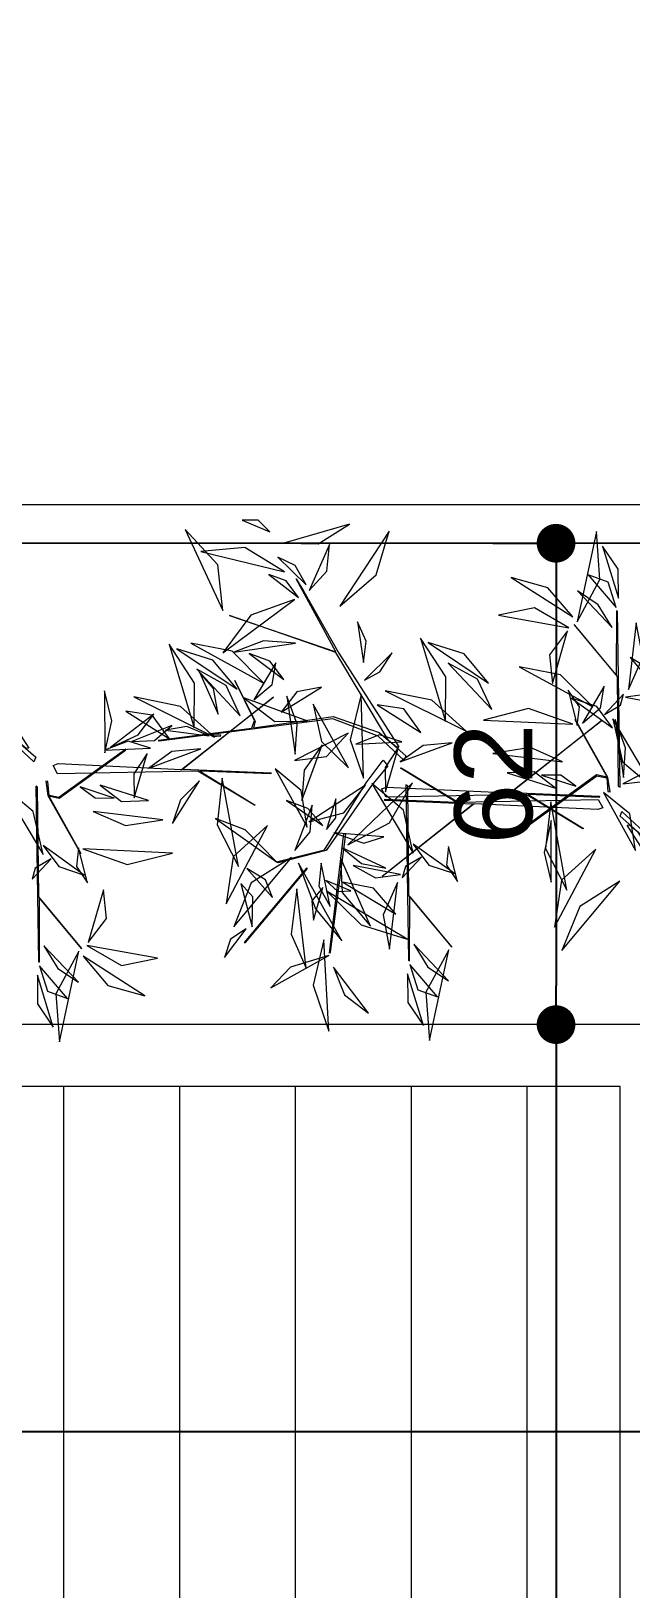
# Model space of a CAD drawing. Header units: centimetres. Extents: x 16433 to 114398, y -50094 to -12305.
# Drawn here: x 32747.1 to 32824.7, y -29327 to -29125.4 of the extents above; entities that cross this region are included whole.
import ezdxf

# ---------------------------------------------------------------- set-up
doc = ezdxf.new("R2010")
doc.units = ezdxf.units.CM
doc.header["$LTSCALE"] = 0.5
doc.layers.get('0').update_dxf_attribs({"linetype": 'CONTINUOUS'})
doc.layers.get('DEFPOINTS').update_dxf_attribs({"linetype": 'CONTINUOUS'})
doc.layers.add('3-BAT C-Niveau -2', color=7, linetype='CONTINUOUS')
doc.styles.add('Helvetica', font='')
doc.styles.get('Helvetica').set_extended_font_data('Helvetica')
doc.dimstyles.new('IS', dxfattribs={"dimtxt": 10.08724, "dimasz": 5.007446, "dimexe": 2, "dimexo": 10, "dimgap": 3, "dimtad": 1, "dimdec": 1, "dimtxsty": 'Helvetica', "dimblk": 'DOT', "dimblk1": 'DOT', "dimblk2": 'DOT', "dimcen": 0, "dimdle": 10, "dimazin": 0, "dimtfac": 0.8, "dimtdec": 1, "dimtix": 1, "dimtmove": 0, "dimatfit": 0, "dimldrblk": 'VW_FILLEDARROW-1', "dimfxl": 10, "dimfxlon": 1, "dimfrac": 2, "dimtolj": 1, "dimarcsym": 0})

# ---------------------------------------------------------------- blocks, each defined once
blk = doc.blocks.new('Groupe-90-1')
at = {"color": 253, "linetype": 'Continuous', "lineweight": 5, "true_color": 0xa0a0a4, "flags": 128}
for points in [[(16891.45, -47195.61), (16893.9, -47191.76), (16895.02, -47185.57), (16888.01, -47164), (16888.11, -47163.88), (16891.89, -47175.5), (16892.91, -47175.65), (16897.56, -47172.18), (16892.86, -47175.75), (16891.96, -47175.67), (16895.34, -47185.54), (16894.42, -47191.79), (16893.61, -47193.14), (16903.52, -47184.34), (16905.66, -47169.95), (16903.63, -47184.34), (16911.96, -47177.52), (16910.52, -47178.8), (16903.52, -47184.72), (16893.08, -47194.63), (16892.96, -47194.33), (16893.61, -47193.14), (16892.09, -47195.74)], [(16889.26, -47197.59), (16887.49, -47198.21), (16880.86, -47203.79), (16880.97, -47203.77), (16887.47, -47198.32), (16887.43, -47199.71), (16895.12, -47206.97), (16895.28, -47207), (16887.54, -47199.66), (16887.55, -47198.35), (16889.27, -47197.87)], [(16905.45, -47224.52), (16894.11, -47214.74), (16895.77, -47226.06), (16895.62, -47226.05), (16894.27, -47216.93), (16891.29, -47224.81), (16891.24, -47224.72), (16894.23, -47216.68), (16890.5, -47198.92), (16891.46, -47198.15), (16891.8, -47198.73), (16894.04, -47214.57), (16905.35, -47224.41)], [(16900.55, -47242.65), (16903, -47238.8), (16904.12, -47232.61), (16897.1, -47211.04), (16897.21, -47210.92), (16900.98, -47222.54), (16902.01, -47222.69), (16906.65, -47219.22), (16901.96, -47222.79), (16901.05, -47222.71), (16904.44, -47232.58), (16903.52, -47238.83), (16902.7, -47240.18), (16912.61, -47231.38), (16914.76, -47216.99), (16912.73, -47231.38), (16921.05, -47224.56), (16919.62, -47225.84), (16912.61, -47231.77), (16902.17, -47241.67), (16902.06, -47241.37), (16902.7, -47240.18), (16901.18, -47242.78)], [(16884.48, -47232.99), (16884.48, -47232.87), (16873.54, -47226.7), (16873.57, -47226.86)], [(16874.38, -47237.88), (16874.24, -47237.81), (16889.82, -47236.76), (16889.81, -47236.99)]]:
    blk.add_lwpolyline(points, close=True, dxfattribs=at)
for points in [[(16866.15, -47201.13), (16874.22, -47199.62), (16868.83, -47206.18), (16868.92, -47206.15), (16874.41, -47199.49), (16888.33, -47196.7), (16888.4, -47196.43), (16866.16, -47201), (16866.09, -47201.15), (16866.13, -47201.14)], [(16899.47, -47240.72), (16896.57, -47239.11), (16887.23, -47234.94), (16884.47, -47229.1), (16884.57, -47228.89), (16887.26, -47234.7), (16896.78, -47238.36), (16900.07, -47240), (16899.52, -47240.69)], [(16875.25, -47248.17), (16883.32, -47246.66), (16877.93, -47253.22), (16878.01, -47253.19), (16883.5, -47246.53), (16897.42, -47243.74), (16897.5, -47243.47), (16875.25, -47248.04), (16875.18, -47248.19), (16875.23, -47248.18)]]:
    blk.add_lwpolyline(points, dxfattribs=at)
at = {"color": 253, "linetype": 'Continuous', "lineweight": 5, "true_color": 0xa0a0a4}
for points in [[(16879.89, -47199.02, -107.34), (16885.12, -47196.73, -105.61), (16887.74, -47192.06, -103.38), (16887.74, -47192.06, -103.38), (16879.89, -47199.02, -107.34)], [(16879.89, -47199.02, -107.34), (16885.12, -47196.73, -105.61), (16887.74, -47192.06, -103.38), (16887.74, -47192.06, -103.38), (16879.89, -47199.02, -107.34)], [(16879.55, -47200.15, -106.65), (16877.98, -47198.35, -105.23), (16876.49, -47198.21, -103.27), (16876.49, -47198.21, -103.27), (16879.55, -47200.15, -106.65)], [(16881.03, -47198.81, -124.24), (16878.73, -47201.31, -124.95), (16878.26, -47204.74, -125.54), (16878.26, -47204.74, -125.54), (16881.03, -47198.81, -124.24)], [(16864.42, -47201.19, -104.9), (16860.75, -47201.92, -105.27), (16858.19, -47204.46, -106.06), (16858.19, -47204.46, -106.06), (16864.42, -47201.19, -104.9)], [(16865.66, -47201.25, -104.75), (16862.63, -47202.88, -103.32), (16862.17, -47205.58, -101.06), (16862.17, -47205.58, -101.06), (16865.66, -47201.25, -104.75)], [(16868.3, -47201.29, -112.18), (16865.75, -47203.63, -112.43), (16864.49, -47206.58, -111.3), (16864.49, -47206.58, -111.3), (16868.3, -47201.29, -112.18)], [(16881.59, -47203.36, -107.9), (16879.17, -47203.54, -107.2), (16877.34, -47205.34, -106.79), (16877.34, -47205.34, -106.79), (16881.59, -47203.36, -107.9)], [(16889.37, -47202.09, -118.21), (16888.33, -47204.26, -117.84), (16888.78, -47206.7, -117.97), (16888.78, -47206.7, -117.97), (16889.37, -47202.09, -118.21)], [(16894.32, -47204.41, -110.27), (16898.55, -47204.52, -109.88), (16902.16, -47202.89, -110.96), (16902.16, -47202.89, -110.96), (16894.32, -47204.41, -110.27)], [(16868.44, -47205.89, -111.85), (16862.49, -47203.98, -112.57), (16856.46, -47205.6, -112.18), (16856.46, -47205.6, -112.18), (16868.44, -47205.89, -111.85)], [(16881.55, -47203.95, -107.71), (16880.63, -47209.95, -107.24), (16883.17, -47215.43, -106.74), (16883.17, -47215.43, -106.74), (16881.55, -47203.95, -107.71)], [(16886.58, -47204.36, -148.38), (16885.54, -47208.79, -146.81), (16887.19, -47213.42, -146.01), (16887.19, -47213.42, -146.01), (16886.58, -47204.36, -148.38)], [(16886.58, -47204.36, -148.38), (16885.54, -47208.79, -146.81), (16887.19, -47213.42, -146.01), (16887.19, -47213.42, -146.01), (16886.58, -47204.36, -148.38)], [(16890.08, -47204.61, -111.69), (16888.53, -47207.71, -111.45), (16889.3, -47211.14, -111.08), (16889.3, -47211.14, -111.08), (16890.08, -47204.61, -111.69)], [(16896, -47210.1, -110.24), (16896.35, -47207.1, -108.77), (16894.62, -47204.31, -107.71), (16894.62, -47204.31, -107.71), (16896, -47210.1, -110.24)], [(16895.1, -47205, -106.13), (16897.38, -47208.22, -106.14), (16900.42, -47209.72, -104.42), (16900.42, -47209.72, -104.42), (16895.1, -47205, -106.13)], [(16867.91, -47206.55, -111.84), (16864.81, -47210.42, -112.05), (16864.37, -47215.35, -112.2), (16864.37, -47215.35, -112.2), (16867.91, -47206.55, -111.84)], [(16869.38, -47206.77, -109.35), (16867.66, -47211.64, -106.85), (16869.47, -47216.05, -103.98), (16869.47, -47216.05, -103.98), (16869.38, -47206.77, -109.35)], [(16869.8, -47206.87, -109.19), (16873.27, -47208.62, -108.67), (16876.85, -47207.54, -107.42), (16876.85, -47207.54, -107.42), (16869.8, -47206.87, -109.19)], [(16896.38, -47207.57, -96.79), (16897.06, -47210.45, -96.74), (16899.38, -47212.29, -96.57), (16899.38, -47212.29, -96.57), (16896.38, -47207.57, -96.79)], [(16897.66, -47212.3, -116.53), (16900.24, -47209.55, -115.68), (16900.11, -47206.09, -114.04), (16900.11, -47206.09, -114.04), (16897.66, -47212.3, -116.53)], [(16897.66, -47212.3, -116.53), (16900.24, -47209.55, -115.68), (16900.11, -47206.09, -114.04), (16900.11, -47206.09, -114.04), (16897.66, -47212.3, -116.53)], [(16898.93, -47218.01, -123.86), (16902.03, -47212.93, -122.64), (16902.11, -47206.77, -122.62), (16902.11, -47206.77, -122.62), (16898.93, -47218.01, -123.86)], [(16898.93, -47218.01, -123.86), (16902.03, -47212.93, -122.64), (16902.11, -47206.77, -122.62), (16902.11, -47206.77, -122.62), (16898.93, -47218.01, -123.86)], [(16895.25, -47209.81, -110.08), (16892.33, -47208.6, -110.22), (16889.27, -47209.25, -110.44), (16889.27, -47209.25, -110.44), (16895.25, -47209.81, -110.08)], [(16895.25, -47209.81, -110.08), (16892.33, -47208.6, -110.22), (16889.27, -47209.25, -110.44), (16889.27, -47209.25, -110.44), (16895.25, -47209.81, -110.08)], [(16915.25, -47215.98, -129.04), (16920.94, -47214.27, -128.28), (16924.62, -47209.26, -128.65), (16924.62, -47209.26, -128.65), (16915.25, -47215.98, -129.04)], [(16897.12, -47216.53, -119.99), (16896.07, -47212.92, -120.22), (16893.41, -47210.37, -119.68), (16893.41, -47210.37, -119.68), (16897.12, -47216.53, -119.99)], [(16898.99, -47217.28, -133.93), (16899.61, -47214.22, -133.56), (16898.66, -47211.57, -132.53), (16898.66, -47211.57, -132.53), (16898.99, -47217.28, -133.93)], [(16898.99, -47217.28, -133.93), (16899.61, -47214.22, -133.56), (16898.66, -47211.57, -132.53), (16898.66, -47211.57, -132.53), (16898.99, -47217.28, -133.93)], [(16899.64, -47215.17, -116.98), (16905.33, -47214.13, -115.54), (16909.66, -47209.99, -114.78), (16909.66, -47209.99, -114.78), (16899.64, -47215.17, -116.98)], [(16905.57, -47219.71, -120.89), (16908.7, -47215.91, -121.41), (16909.28, -47211.08, -121.05), (16909.28, -47211.08, -121.05), (16905.57, -47219.71, -120.89)], [(16921.65, -47222.9, -137.01), (16923.79, -47217.29, -137.46), (16922.2, -47211.78, -139.27), (16922.2, -47211.78, -139.27), (16921.65, -47222.9, -137.01)], [(16906.97, -47223.03, -124.35), (16910.28, -47218.15, -123.17), (16910.31, -47212.71, -121.19), (16910.31, -47212.71, -121.19), (16906.97, -47223.03, -124.35)], [(16893.02, -47217.12, -137.28), (16890.15, -47215.16, -137.49), (16886.95, -47214.72, -136.39), (16886.95, -47214.72, -136.39), (16893.02, -47217.12, -137.28)], [(16901.93, -47217.89, -126.5), (16905.12, -47216.68, -125.99), (16906.82, -47214.52, -124.32), (16906.82, -47214.52, -124.32), (16901.93, -47217.89, -126.5)], [(16902.27, -47220.76, -124.3), (16905.79, -47218.21, -123.29), (16907.15, -47214.1, -122.3), (16907.15, -47214.1, -122.3), (16902.27, -47220.76, -124.3)], [(16902.27, -47220.76, -124.3), (16905.79, -47218.21, -123.29), (16907.15, -47214.1, -122.3), (16907.15, -47214.1, -122.3), (16902.27, -47220.76, -124.3)], [(16899.25, -47218.75, -122.31), (16899.38, -47218.69, -122.32), (16899.1, -47217.68, -121.23), (16898.97, -47217.74, -121.21), (16899.25, -47218.75, -122.31)], [(16918.38, -47224.86, -137.38), (16915.31, -47219.67, -136.68), (16909.87, -47217.03, -136.25), (16909.87, -47217.03, -136.25), (16918.38, -47224.86, -137.38)], [(16926.38, -47220.1, -126.73), (16927.59, -47218.32, -125.42), (16927.22, -47216.29, -124.02), (16927.22, -47216.29, -124.02), (16926.38, -47220.1, -126.73)], [(16926.38, -47220.1, -126.73), (16927.59, -47218.32, -125.42), (16927.22, -47216.29, -124.02), (16927.22, -47216.29, -124.02), (16926.38, -47220.1, -126.73)], [(16893.9, -47219.97, -135.22), (16887.84, -47220.43, -134.82), (16883.06, -47224.14, -134.4), (16883.06, -47224.14, -134.4), (16893.9, -47219.97, -135.22)], [(16912.83, -47226.01, -117.76), (16912.35, -47221.9, -117.03), (16910.21, -47218.41, -117.83), (16910.21, -47218.41, -117.83), (16912.83, -47226.01, -117.76)], [(16884.57, -47228.89, -118.34), (16887.91, -47224.12, -116.57), (16888.62, -47220.07, -113.05), (16888.62, -47220.07, -113.05), (16884.57, -47228.89, -118.34)], [(16904.64, -47220.77, -113.33), (16902.38, -47225.3, -111.48), (16903.22, -47229.46, -108.73), (16903.22, -47229.46, -108.73), (16904.64, -47220.77, -113.33)], [(16907.94, -47225.4, -117.2), (16909.94, -47223.21, -117.06), (16910.43, -47220.37, -116.56), (16910.43, -47220.37, -116.56), (16907.94, -47225.4, -117.2)], [(16918.71, -47225.29, -137.58), (16920.54, -47223.35, -136.95), (16920.93, -47220.98, -135.89), (16920.93, -47220.98, -135.89), (16918.71, -47225.29, -137.58)], [(16920.5, -47226, -139.65), (16922.72, -47224.13, -140.1), (16923.35, -47221.69, -141.25), (16923.35, -47221.69, -141.25), (16920.5, -47226, -139.65)], [(16888.98, -47226.86, -132.51), (16884.18, -47223.23, -132.78), (16878.03, -47223.48, -133.54), (16878.03, -47223.48, -133.54), (16888.98, -47226.86, -132.51)], [(16904.65, -47222.11, -129.13), (16907.04, -47224.04, -127.85), (16909.88, -47224, -126.27), (16909.88, -47224, -126.27), (16904.65, -47222.11, -129.13)], [(16925.3, -47222.15, -127.72), (16926, -47226.51, -125.94), (16929.29, -47230.04, -124.88), (16929.29, -47230.04, -124.88), (16925.3, -47222.15, -127.72)], [(16925.3, -47222.15, -127.72), (16926, -47226.51, -125.94), (16929.29, -47230.04, -124.88), (16929.29, -47230.04, -124.88), (16925.3, -47222.15, -127.72)], [(16875.32, -47226.62, -126.96), (16873.62, -47224.91, -126.64), (16871.15, -47224.59, -126.66), (16871.15, -47224.59, -126.66), (16875.32, -47226.62, -126.96)], [(16885.47, -47230.68, -132.06), (16881.29, -47226.18, -132.32), (16875.26, -47225, -131.6), (16875.26, -47225, -131.6), (16885.47, -47230.68, -132.06)], [(16875.72, -47227.36, -121.5), (16879.55, -47226.69, -120.07), (16880.98, -47224.85, -117.21), (16880.98, -47224.85, -117.21), (16875.72, -47227.36, -121.5)], [(16879.97, -47229.24, -131.07), (16882.03, -47227.93, -129.83), (16883.03, -47225.25, -129.26), (16883.03, -47225.25, -129.26), (16879.97, -47229.24, -131.07)], [(16907.86, -47230.38, -110.82), (16906.67, -47227.36, -109.9), (16903.7, -47225.86, -108.98), (16903.7, -47225.86, -108.98), (16907.86, -47230.38, -110.82)], [(16889.74, -47231.92, -126.34), (16894.26, -47230.31, -124.14), (16896.36, -47226.46, -121.52), (16896.36, -47226.46, -121.52), (16889.74, -47231.92, -126.34)], [(16898.72, -47228.67, -120.26), (16902.56, -47228.19, -119.55), (16905.9, -47226.2, -120.29), (16905.9, -47226.2, -120.29), (16898.72, -47228.67, -120.26)], [(16919.85, -47226.49, -139.49), (16922.75, -47228.3, -139.47), (16926.21, -47227.97, -139.1), (16926.21, -47227.97, -139.1), (16919.85, -47226.49, -139.49)], [(16890.32, -47233.9, -121.27), (16892.12, -47231.57, -120.93), (16892.6, -47228.69, -121.29), (16892.6, -47228.69, -121.29), (16890.32, -47233.9, -121.27)], [(16897.91, -47228.72, -120.44), (16899.17, -47232.72, -118.4), (16902.67, -47234.9, -116.26), (16902.67, -47234.9, -116.26), (16897.91, -47228.72, -120.44)], [(16897.91, -47228.72, -120.44), (16899.17, -47232.72, -118.4), (16902.67, -47234.9, -116.26), (16902.67, -47234.9, -116.26), (16897.91, -47228.72, -120.44)], [(16905.51, -47229.75, -123.18), (16900.95, -47231.69, -122.95), (16898.25, -47235.76, -122.34), (16898.25, -47235.76, -122.34), (16905.51, -47229.75, -123.18)], [(16873.94, -47237.77, -128.53), (16871.51, -47233.19, -126.86), (16868.43, -47231.2, -123.69), (16868.43, -47231.2, -123.69), (16873.94, -47237.77, -128.53)], [(16884.94, -47231.7, -126.06), (16879.53, -47234.97, -125.98), (16876.12, -47239.1, -123.57), (16876.12, -47239.1, -123.57), (16884.94, -47231.7, -126.06)], [(16886.45, -47230.94, -119.86), (16889.2, -47232.44, -118.54), (16892.63, -47232.04, -117.81), (16892.63, -47232.04, -117.81), (16886.45, -47230.94, -119.86)], [(16890.47, -47232.06, -130.33), (16892.44, -47236.28, -131.61), (16896.49, -47238.35, -132.93), (16896.49, -47238.35, -132.93), (16890.47, -47232.06, -130.33)], [(16900.57, -47231.88, -111.25), (16896.89, -47230.21, -111.19), (16893.01, -47230.64, -110.41), (16893.01, -47230.64, -110.41), (16900.57, -47231.88, -111.25)], [(16918.6, -47230.79, -134.19), (16923.46, -47234.66, -133.42), (16929.32, -47235.23, -131.75), (16929.32, -47235.23, -131.75), (16918.6, -47230.79, -134.19)], [(16881.64, -47232.1, -132.75), (16875.75, -47232.48, -131.38), (16871.76, -47235.23, -128.59), (16871.76, -47235.23, -128.59), (16881.64, -47232.1, -132.75)], [(16912, -47235.14, -103.23), (16914.78, -47234.98, -103.02), (16917.06, -47233.38, -103.21), (16917.06, -47233.38, -103.21), (16912, -47235.14, -103.23)], [(16912, -47235.14, -103.23), (16914.78, -47234.98, -103.02), (16917.06, -47233.38, -103.21), (16917.06, -47233.38, -103.21), (16912, -47235.14, -103.23)], [(16882.03, -47236.04, -127.58), (16878.59, -47241.16, -126.64), (16877.89, -47247.37, -127.23), (16877.89, -47247.37, -127.23), (16882.03, -47236.04, -127.58)], [(16882.03, -47236.04, -127.58), (16878.59, -47241.16, -126.64), (16877.89, -47247.37, -127.23), (16877.89, -47247.37, -127.23), (16882.03, -47236.04, -127.58)], [(16882.42, -47235.4, -127.87), (16880.46, -47234.32, -126.42), (16878.03, -47234.98, -125.17), (16878.03, -47234.98, -125.17), (16882.42, -47235.4, -127.87)], [(16882.42, -47235.4, -127.87), (16880.46, -47234.32, -126.42), (16878.03, -47234.98, -125.17), (16878.03, -47234.98, -125.17), (16882.42, -47235.4, -127.87)], [(16885.48, -47234.58, -124.63), (16882.5, -47234.85, -123.97), (16880.19, -47236.79, -123.52), (16880.19, -47236.79, -123.52), (16885.48, -47234.58, -124.63)], [(16883.41, -47235.59, -127.25), (16882.28, -47237.4, -125.92), (16882.68, -47239.01, -124.26), (16882.68, -47239.01, -124.26), (16883.41, -47235.59, -127.25)], [(16883.41, -47235.59, -127.25), (16882.28, -47237.4, -125.92), (16882.68, -47239.01, -124.26), (16882.68, -47239.01, -124.26), (16883.41, -47235.59, -127.25)], [(16889.65, -47235.47, -119.32), (16889.04, -47239.52, -117.25), (16890.35, -47241.91, -114.2), (16890.35, -47241.91, -114.2), (16889.65, -47235.47, -119.32)], [(16889.91, -47234.44, -121.41), (16891.61, -47235.37, -120.13), (16894.04, -47234.91, -119.45), (16894.04, -47234.91, -119.45), (16889.91, -47234.44, -121.41)], [(16907.91, -47235.62, -105.65), (16901.85, -47235.29, -104.88), (16897.31, -47237.91, -102.42), (16897.31, -47237.91, -102.42), (16907.91, -47235.62, -105.65)], [(16909.78, -47235.7, -102.95), (16911.24, -47237.43, -101.42), (16913.93, -47238.57, -100.77), (16913.93, -47238.57, -100.77), (16909.78, -47235.7, -102.95)], [(16875.78, -47236.76, -133.92), (16869.78, -47236.5, -135.35), (16864.31, -47239.59, -135.47), (16864.31, -47239.59, -135.47), (16875.78, -47236.76, -133.92)], [(16875.78, -47236.76, -133.92), (16869.78, -47236.5, -135.35), (16864.31, -47239.59, -135.47), (16864.31, -47239.59, -135.47), (16875.78, -47236.76, -133.92)], [(16886.69, -47236.92, -139.95), (16882.28, -47237.98, -143.19), (16878.66, -47242.36, -145.16), (16878.66, -47242.36, -145.16), (16886.69, -47236.92, -139.95)], [(16880.79, -47245.3, -113.92), (16883.56, -47241.87, -112.16), (16883.58, -47237.8, -109.96), (16883.58, -47237.8, -109.96), (16880.79, -47245.3, -113.92)], [(16887.95, -47236.91, -122.77), (16886.41, -47239.75, -123.04), (16886.41, -47242.93, -122.54), (16886.41, -47242.93, -122.54), (16887.95, -47236.91, -122.77)], [(16888.44, -47237.56, -122.58), (16892.28, -47242.31, -122.49), (16897.9, -47244.25, -121.6), (16897.9, -47244.25, -121.6), (16888.44, -47237.56, -122.58)], [(16902.84, -47241.92, -110.24), (16903.19, -47238.92, -108.77), (16901.46, -47236.13, -107.71), (16901.46, -47236.13, -107.71), (16902.84, -47241.92, -110.24)], [(16904.5, -47244.12, -116.53), (16907.08, -47241.37, -115.68), (16906.95, -47237.92, -114.04), (16906.95, -47237.92, -114.04), (16904.5, -47244.12, -116.53)], [(16904.5, -47244.12, -116.53), (16907.08, -47241.37, -115.68), (16906.95, -47237.92, -114.04), (16906.95, -47237.92, -114.04), (16904.5, -47244.12, -116.53)], [(16872.55, -47238.67, -129.44), (16869.29, -47240.73, -130.07), (16867.57, -47244.24, -129.13), (16867.57, -47244.24, -129.13), (16872.55, -47238.67, -129.44)], [(16872.55, -47238.67, -129.44), (16869.29, -47240.73, -130.07), (16867.57, -47244.24, -129.13), (16867.57, -47244.24, -129.13), (16872.55, -47238.67, -129.44)], [(16885.95, -47238.73, -137.42), (16884.92, -47241.86, -136.49), (16885.93, -47244.94, -135.4), (16885.93, -47244.94, -135.4), (16885.95, -47238.73, -137.42)], [(16888.98, -47246.06, -107.34), (16894.21, -47243.77, -105.61), (16896.84, -47239.1, -103.38), (16896.84, -47239.1, -103.38), (16888.98, -47246.06, -107.34)], [(16888.98, -47246.06, -107.34), (16894.21, -47243.77, -105.61), (16896.84, -47239.1, -103.38), (16896.84, -47239.1, -103.38), (16888.98, -47246.06, -107.34)], [(16905.77, -47249.83, -123.86), (16908.87, -47244.75, -122.64), (16908.95, -47238.59, -122.62), (16908.95, -47238.59, -122.62), (16905.77, -47249.83, -123.86)], [(16905.77, -47249.83, -123.86), (16908.87, -47244.75, -122.64), (16908.95, -47238.59, -122.62), (16908.95, -47238.59, -122.62), (16905.77, -47249.83, -123.86)], [(16902.09, -47241.63, -110.08), (16899.17, -47240.43, -110.22), (16896.11, -47241.07, -110.44), (16896.11, -47241.07, -110.44), (16902.09, -47241.63, -110.08)], [(16902.09, -47241.63, -110.08), (16899.17, -47240.43, -110.22), (16896.11, -47241.07, -110.44), (16896.11, -47241.07, -110.44), (16902.09, -47241.63, -110.08)], [(16906.48, -47246.99, -116.98), (16912.17, -47245.95, -115.54), (16916.5, -47241.81, -114.78), (16916.5, -47241.81, -114.78), (16906.48, -47246.99, -116.98)], [(16884.88, -47244.74, -120.25), (16880.43, -47243.73, -120.19), (16876.21, -47245.36, -120.33), (16876.21, -47245.36, -120.33), (16884.88, -47244.74, -120.25)], [(16903.96, -47248.35, -119.99), (16902.91, -47244.74, -120.22), (16900.25, -47242.19, -119.68), (16900.25, -47242.19, -119.68), (16903.96, -47248.35, -119.99)], [(16912.41, -47251.53, -120.89), (16915.54, -47247.73, -121.41), (16916.12, -47242.9, -121.05), (16916.12, -47242.9, -121.05), (16912.41, -47251.53, -120.89)], [(16888.65, -47247.19, -106.65), (16887.07, -47245.39, -105.23), (16885.58, -47245.25, -103.27), (16885.58, -47245.25, -103.27), (16888.65, -47247.19, -106.65)], [(16890.13, -47245.85, -124.24), (16887.83, -47248.35, -124.95), (16887.36, -47251.78, -125.54), (16887.36, -47251.78, -125.54), (16890.13, -47245.85, -124.24)], [(16909.11, -47252.58, -124.3), (16912.63, -47250.03, -123.29), (16913.99, -47245.92, -122.3), (16913.99, -47245.92, -122.3), (16909.11, -47252.58, -124.3)], [(16909.11, -47252.58, -124.3), (16912.63, -47250.03, -123.29), (16913.99, -47245.92, -122.3), (16913.99, -47245.92, -122.3), (16909.11, -47252.58, -124.3)], [(16873.51, -47248.23, -104.9), (16869.85, -47248.97, -105.27), (16867.29, -47251.5, -106.06), (16867.29, -47251.5, -106.06), (16873.51, -47248.23, -104.9)], [(16874.75, -47248.29, -104.75), (16871.72, -47249.92, -103.32), (16871.27, -47252.62, -101.06), (16871.27, -47252.62, -101.06), (16874.75, -47248.29, -104.75)], [(16877.4, -47248.33, -112.18), (16874.85, -47250.67, -112.43), (16873.58, -47253.62, -111.3), (16873.58, -47253.62, -111.3), (16877.4, -47248.33, -112.18)], [(16877.54, -47252.93, -111.85), (16871.59, -47251.02, -112.57), (16865.55, -47252.64, -112.18), (16865.55, -47252.64, -112.18), (16877.54, -47252.93, -111.85)], [(16890.69, -47250.4, -107.9), (16888.26, -47250.58, -107.2), (16886.43, -47252.38, -106.79), (16886.43, -47252.38, -106.79), (16890.69, -47250.4, -107.9)]]:
    blk.add_polyline3d(points, dxfattribs=at)
blk = doc.blocks.new('Groupe-91-1')
at = {"color": 253, "linetype": 'Continuous', "lineweight": 5, "true_color": 0xa0a0a4, "flags": 128}
for points in [[(16885.3, -47242.68), (16896.65, -47252.46), (16894.99, -47241.15), (16895.14, -47241.15), (16896.49, -47250.27), (16899.46, -47242.39), (16899.52, -47242.49), (16896.53, -47250.53), (16900.26, -47268.29), (16899.3, -47269.06), (16898.96, -47268.48), (16896.72, -47252.64), (16885.41, -47242.8)], [(16910.37, -47266.85), (16899.03, -47257.07), (16900.69, -47268.39), (16900.54, -47268.38), (16899.19, -47259.26), (16896.21, -47267.14), (16896.16, -47267.04), (16899.15, -47259), (16895.42, -47241.25), (16896.38, -47240.47), (16896.71, -47241.05), (16898.96, -47256.9), (16910.27, -47266.74)], [(16901.5, -47269.62), (16903.27, -47268.99), (16909.9, -47263.41), (16909.79, -47263.43), (16903.29, -47268.89), (16903.33, -47267.5), (16895.64, -47260.23), (16895.48, -47260.21), (16903.22, -47267.55), (16903.21, -47268.86), (16901.49, -47269.34)], [(16899.31, -47271.6), (16896.86, -47275.45), (16895.74, -47281.63), (16902.75, -47303.21), (16902.65, -47303.33), (16898.87, -47291.71), (16897.85, -47291.55), (16893.2, -47295.03), (16897.9, -47291.45), (16898.8, -47291.53), (16895.42, -47281.66), (16896.34, -47275.41), (16897.15, -47274.07), (16887.24, -47282.86), (16885.1, -47297.26), (16887.13, -47282.87), (16878.8, -47289.69), (16880.24, -47288.41), (16887.24, -47282.48), (16897.68, -47272.58), (16897.8, -47272.88), (16897.15, -47274.07), (16898.67, -47271.47)]]:
    blk.add_lwpolyline(points, close=True, dxfattribs=at)
blk.add_lwpolyline([(16924.61, -47266.07), (16916.54, -47267.59), (16921.93, -47261.03), (16921.84, -47261.06), (16916.35, -47267.72), (16902.43, -47270.51), (16902.36, -47270.78), (16924.6, -47266.2), (16924.67, -47266.06), (16924.63, -47266.07)], dxfattribs=at)
at = {"color": 253, "linetype": 'Continuous', "lineweight": 5, "true_color": 0xa0a0a4}
for points in [[(16909.21, -47263.25, -107.71), (16910.13, -47257.25, -107.24), (16907.59, -47251.77, -106.74), (16907.59, -47251.77, -106.74), (16909.21, -47263.25, -107.71)], [(16921.38, -47260.43, -109.35), (16923.1, -47255.56, -106.85), (16921.29, -47251.16, -103.98), (16921.29, -47251.16, -103.98), (16921.38, -47260.43, -109.35)], [(16922.85, -47260.66, -111.84), (16925.95, -47256.79, -112.05), (16926.39, -47251.86, -112.2), (16926.39, -47251.86, -112.2), (16922.85, -47260.66, -111.84)], [(16904.18, -47262.85, -148.38), (16905.22, -47258.42, -146.81), (16903.57, -47253.78, -146.01), (16903.57, -47253.78, -146.01), (16904.18, -47262.85, -148.38)], [(16904.18, -47262.85, -148.38), (16905.22, -47258.42, -146.81), (16903.57, -47253.78, -146.01), (16903.57, -47253.78, -146.01), (16904.18, -47262.85, -148.38)], [(16900.68, -47262.6, -111.69), (16902.23, -47259.5, -111.45), (16901.46, -47256.06, -111.08), (16901.46, -47256.06, -111.08), (16900.68, -47262.6, -111.69)], [(16911.89, -47265.36, -124.35), (16915.2, -47260.48, -123.17), (16915.23, -47255.04, -121.19), (16915.23, -47255.04, -121.19), (16911.89, -47265.36, -124.35)], [(16920.96, -47260.34, -109.19), (16917.49, -47258.59, -108.67), (16913.91, -47259.67, -107.42), (16913.91, -47259.67, -107.42), (16920.96, -47260.34, -109.19)], [(16898.82, -47262.3, -135.22), (16892.76, -47262.75, -134.82), (16887.98, -47266.46, -134.4), (16887.98, -47266.46, -134.4), (16898.82, -47262.3, -135.22)], [(16901.39, -47265.12, -118.21), (16902.43, -47262.95, -117.84), (16901.98, -47260.51, -117.97), (16901.98, -47260.51, -117.97), (16901.39, -47265.12, -118.21)], [(16909.17, -47263.85, -107.9), (16911.59, -47263.67, -107.2), (16913.42, -47261.86, -106.79), (16913.42, -47261.86, -106.79), (16909.17, -47263.85, -107.9)], [(16922.32, -47261.32, -111.85), (16928.26, -47263.22, -112.57), (16934.3, -47261.61, -112.18), (16934.3, -47261.61, -112.18), (16922.32, -47261.32, -111.85)], [(16922.46, -47265.92, -112.18), (16925.01, -47263.58, -112.43), (16926.27, -47260.63, -111.3), (16926.27, -47260.63, -111.3), (16922.46, -47265.92, -112.18)], [(16925.1, -47265.96, -104.75), (16928.13, -47264.33, -103.32), (16928.59, -47261.62, -101.06), (16928.59, -47261.62, -101.06), (16925.1, -47265.96, -104.75)], [(16896.44, -47262.8, -110.27), (16892.21, -47262.69, -109.88), (16888.6, -47264.32, -110.96), (16888.6, -47264.32, -110.96), (16896.44, -47262.8, -110.27)], [(16909.73, -47268.4, -124.24), (16912.03, -47265.9, -124.95), (16912.5, -47262.47, -125.54), (16912.5, -47262.47, -125.54), (16909.73, -47268.4, -124.24)], [(16926.34, -47266.01, -104.9), (16930.01, -47265.28, -105.27), (16932.56, -47262.74, -106.06), (16932.56, -47262.74, -106.06), (16926.34, -47266.01, -104.9)], [(16893.9, -47269.19, -132.51), (16889.1, -47265.56, -132.78), (16882.95, -47265.81, -133.54), (16882.95, -47265.81, -133.54), (16893.9, -47269.19, -132.51)], [(16909.56, -47264.44, -129.13), (16911.96, -47266.37, -127.85), (16914.8, -47266.33, -126.27), (16914.8, -47266.33, -126.27), (16909.56, -47264.44, -129.13)], [(16890.39, -47273.01, -132.06), (16886.21, -47268.51, -132.32), (16880.18, -47267.32, -131.6), (16880.18, -47267.32, -131.6), (16890.39, -47273.01, -132.06)], [(16910.87, -47268.19, -107.34), (16905.64, -47270.48, -105.61), (16903.01, -47275.15, -103.38), (16903.01, -47275.15, -103.38), (16910.87, -47268.19, -107.34)], [(16910.87, -47268.19, -107.34), (16905.64, -47270.48, -105.61), (16903.01, -47275.15, -103.38), (16903.01, -47275.15, -103.38), (16910.87, -47268.19, -107.34)], [(16911.21, -47267.06, -106.65), (16912.78, -47268.86, -105.23), (16914.27, -47268.99, -103.27), (16914.27, -47268.99, -103.27), (16911.21, -47267.06, -106.65)], [(16894.66, -47274.25, -126.34), (16899.18, -47272.64, -124.14), (16901.28, -47268.79, -121.52), (16901.28, -47268.79, -121.52), (16894.66, -47274.25, -126.34)], [(16903.64, -47270.99, -120.26), (16907.48, -47270.52, -119.55), (16910.82, -47268.53, -120.29), (16910.82, -47268.53, -120.29), (16903.64, -47270.99, -120.26)], [(16913.9, -47275.51, -137.42), (16914.94, -47272.38, -136.49), (16913.93, -47269.31, -135.4), (16913.93, -47269.31, -135.4), (16913.9, -47275.51, -137.42)], [(16914.98, -47269.51, -120.25), (16919.43, -47270.52, -120.19), (16923.65, -47268.88, -120.33), (16923.65, -47268.88, -120.33), (16914.98, -47269.51, -120.25)], [(16919.06, -47268.95, -113.92), (16916.29, -47272.38, -112.16), (16916.27, -47276.44, -109.96), (16916.27, -47276.44, -109.96), (16919.06, -47268.95, -113.92)], [(16902.83, -47271.04, -120.44), (16904.09, -47275.05, -118.4), (16907.59, -47277.22, -116.26), (16907.59, -47277.22, -116.26), (16902.83, -47271.04, -120.44)], [(16902.83, -47271.04, -120.44), (16904.09, -47275.05, -118.4), (16907.59, -47277.22, -116.26), (16907.59, -47277.22, -116.26), (16902.83, -47271.04, -120.44)]]:
    blk.add_polyline3d(points, dxfattribs=at)
blk = doc.blocks.new('_DOT')
at = {"color": 0, "linetype": 'ByBlock', "lineweight": -2}
blk.add_line((-0.5, 0), (-1, 0), dxfattribs=at)
at = {"color": 0, "linetype": 'ByBlock', "const_width": 0.5}
blk.add_lwpolyline([(-0.25, 0, 1), (0.25, 0, 1)], format="xyb", close=True, dxfattribs=at)
blk = doc.blocks.new('*D2435')
at = {"layer": '3-BAT C-Niveau -2', "color": 0, "linetype": 'Continuous', "lineweight": -2, "transparency": 16777216}
for p, q in [((32631.34, -29306.65), (32631.34, -29304.65)), ((32826.27, -29306.65), (32636.35, -29306.65)), ((32831.28, -29306.65), (32831.28, -29308.65))]:
    blk.add_line(p, q, dxfattribs=at)
at = {"layer": 'DEFPOINTS', "color": 0, "linetype": 'Continuous', "transparency": 16777216}
for p in [(32831.28, -29304.65), (32631.34, -29306.65), (32631.34, -29315.83)]:
    blk.add_point(p, dxfattribs=at)
at = {"layer": '3-BAT C-Niveau -2', "color": 0, "linetype": 'Continuous', "lineweight": -2, "transparency": 16777216, "xscale": 5.007446289062499, "yscale": 5.007446289062499, "zscale": 5.007446289062499, "rotation": 180}
blk.add_blockref('_DOT', (32631.34, -29306.65), dxfattribs=at)
at = {"layer": '3-BAT C-Niveau -2', "color": 0, "linetype": 'Continuous', "lineweight": -2, "transparency": 16777216, "xscale": 5.007446289062499, "yscale": 5.007446289062499, "zscale": 5.007446289062499}
blk.add_blockref('_DOT', (32831.28, -29306.65), dxfattribs=at)
at = {"layer": '3-BAT C-Niveau -2', "color": 0, "linetype": 'Continuous', "lineweight": 5, "transparency": 16777216, "insert": (32734.04, -29296.67), "char_height": 10.087, "attachment_point": 5, "style": 'Helvetica'}
blk.add_mtext('\\A1;200', dxfattribs=at)
blk = doc.blocks.new('VW_FILLEDARROW-1')
at = {"color": 0, "linetype": 'Continuous', "lineweight": 5, "flags": 128}
blk.add_lwpolyline([(-1.997, 0.535), (0, 0), (-1.997, -0.535)], close=True, dxfattribs=at)
blk = doc.blocks.new('*D2452')
at = {"layer": '3-BAT C-Niveau -2', "color": 0, "linetype": 'Continuous', "lineweight": -2, "transparency": 16777216}
for p, q in [((33131.88, -28805.01), (33143.88, -28805.01)), ((33141.88, -28810.02), (33141.88, -30992.43)), ((33131.88, -30997.44), (33143.88, -30997.44))]:
    blk.add_line(p, q, dxfattribs=at)
at = {"layer": 'DEFPOINTS', "color": 0, "linetype": 'Continuous', "transparency": 16777216}
for p in [(32689.29, -28805.01), (32631.28, -30997.44), (33141.88, -30997.44)]:
    blk.add_point(p, dxfattribs=at)
at = {"layer": '3-BAT C-Niveau -2', "color": 0, "linetype": 'Continuous', "lineweight": -2, "transparency": 16777216, "xscale": 5.007446289062499, "yscale": 5.007446289062499, "zscale": 5.007446289062499}
for p, rotation in [((33141.88, -28805.01), 90), ((33141.88, -30997.44), 270)]:
    blk.add_blockref('_DOT', p, dxfattribs=dict(at, rotation=rotation))
at = {"layer": '3-BAT C-Niveau -2', "color": 0, "linetype": 'Continuous', "lineweight": 5, "transparency": 16777216, "insert": (33133.84, -29901.22), "char_height": 10.087, "attachment_point": 5, "rotation": 90, "style": 'Helvetica'}
blk.add_mtext('\\A1;2192', dxfattribs=at)
blk = doc.blocks.new('*D2470')
at = {"layer": '3-BAT C-Niveau -2', "color": 0, "linetype": 'Continuous', "lineweight": -2, "transparency": 16777216}
for p, q in [((33071.88, -29261.95), (33083.88, -29261.95)), ((33081.88, -29266.96), (33081.88, -29526.94)), ((33071.88, -29531.95), (33083.88, -29531.95))]:
    blk.add_line(p, q, dxfattribs=at)
at = {"layer": 'DEFPOINTS', "color": 0, "linetype": 'Continuous', "transparency": 16777216}
for p in [(32631.28, -29261.95), (32631.28, -29531.95), (33081.88, -29531.95)]:
    blk.add_point(p, dxfattribs=at)
at = {"layer": '3-BAT C-Niveau -2', "color": 0, "linetype": 'Continuous', "lineweight": -2, "transparency": 16777216, "xscale": 5.007446289062499, "yscale": 5.007446289062499, "zscale": 5.007446289062499}
for p, rotation in [((33081.88, -29261.95), 90), ((33081.88, -29531.95), 270)]:
    blk.add_blockref('_DOT', p, dxfattribs=dict(at, rotation=rotation))
at = {"layer": '3-BAT C-Niveau -2', "color": 0, "linetype": 'Continuous', "lineweight": 5, "transparency": 16777216, "insert": (33071.2, -29396.95), "char_height": 10.0872, "attachment_point": 5, "rotation": 90, "style": 'Helvetica'}
blk.add_mtext('\\A1;270/215', dxfattribs=at)
blk = doc.blocks.new('*D2474')
at = {"layer": '3-BAT C-Niveau -2', "color": 0, "linetype": 'Continuous', "lineweight": -2, "transparency": 16777216}
for p, q in [((33071.88, -29137.15), (33083.88, -29137.15)), ((33081.88, -29142.16), (33081.88, -29256.94)), ((33071.88, -29261.95), (33083.88, -29261.95))]:
    blk.add_line(p, q, dxfattribs=at)
at = {"layer": 'DEFPOINTS', "color": 0, "linetype": 'Continuous', "transparency": 16777216}
for p in [(32626.9, -29137.15), (32631.28, -29261.95), (33081.88, -29261.95)]:
    blk.add_point(p, dxfattribs=at)
at = {"layer": '3-BAT C-Niveau -2', "color": 0, "linetype": 'Continuous', "lineweight": -2, "transparency": 16777216, "xscale": 5.007446289062499, "yscale": 5.007446289062499, "zscale": 5.007446289062499}
for p, rotation in [((33081.88, -29137.15), 90), ((33081.88, -29261.95), 270)]:
    blk.add_blockref('_DOT', p, dxfattribs=dict(at, rotation=rotation))
at = {"layer": '3-BAT C-Niveau -2', "color": 0, "linetype": 'Continuous', "lineweight": 5, "transparency": 16777216, "insert": (33073.84, -29199.55), "char_height": 10.087, "attachment_point": 5, "rotation": 90, "style": 'Helvetica'}
blk.add_mtext('\\A1;125', dxfattribs=at)
blk = doc.blocks.new('*D2475')
at = {"layer": '3-BAT C-Niveau -2', "color": 0, "linetype": 'Continuous', "lineweight": -2, "transparency": 16777216}
for p, q in [((33071.88, -28947.15), (33083.88, -28947.15)), ((33081.88, -28952.16), (33081.88, -29132.15)), ((33071.88, -29137.15), (33083.88, -29137.15))]:
    blk.add_line(p, q, dxfattribs=at)
at = {"layer": 'DEFPOINTS', "color": 0, "linetype": 'Continuous', "transparency": 16777216}
for p in [(32628.4, -28947.15), (32626.9, -29137.15), (33081.88, -29137.15)]:
    blk.add_point(p, dxfattribs=at)
at = {"layer": '3-BAT C-Niveau -2', "color": 0, "linetype": 'Continuous', "lineweight": -2, "transparency": 16777216, "xscale": 5.007446289062499, "yscale": 5.007446289062499, "zscale": 5.007446289062499}
for p, rotation in [((33081.88, -28947.15), 90), ((33081.88, -29137.15), 270)]:
    blk.add_blockref('_DOT', p, dxfattribs=dict(at, rotation=rotation))
at = {"layer": '3-BAT C-Niveau -2', "color": 0, "linetype": 'Continuous', "lineweight": 5, "transparency": 16777216, "insert": (33071.2, -29042.15), "char_height": 10.0872, "attachment_point": 5, "rotation": 90, "style": 'Helvetica'}
blk.add_mtext('\\A1;190/115', dxfattribs=at)
blk = doc.blocks.new('*D2557')
at = {"layer": '3-BAT C-Niveau -2', "color": 0, "linetype": 'Continuous', "lineweight": -2, "transparency": 16777216}
for p, q in [((32815.04, -29253.95), (32813.04, -29253.95)), ((32815.04, -29258.96), (32815.04, -29648.82)), ((32805.04, -29653.83), (32817.04, -29653.83))]:
    blk.add_line(p, q, dxfattribs=at)
at = {"layer": 'DEFPOINTS', "color": 0, "linetype": 'Continuous', "transparency": 16777216}
for p in [(32818.54, -29253.95), (32793.77, -29653.83), (32815.04, -29653.83)]:
    blk.add_point(p, dxfattribs=at)
at = {"layer": '3-BAT C-Niveau -2', "color": 0, "linetype": 'Continuous', "lineweight": -2, "transparency": 16777216, "xscale": 5.007446289062499, "yscale": 5.007446289062499, "zscale": 5.007446289062499}
for p, rotation in [((32815.04, -29253.95), 90), ((32815.04, -29653.83), 270)]:
    blk.add_blockref('_DOT', p, dxfattribs=dict(at, rotation=rotation))
at = {"layer": '3-BAT C-Niveau -2', "color": 0, "linetype": 'Continuous', "lineweight": 5, "transparency": 16777216, "insert": (32806.99, -29453.89), "char_height": 10.087, "attachment_point": 5, "rotation": 90, "style": 'Helvetica'}
blk.add_mtext('\\A1;400', dxfattribs=at)
blk = doc.blocks.new('*D2558')
at = {"layer": '3-BAT C-Niveau -2', "color": 0, "linetype": 'Continuous', "lineweight": -2, "transparency": 16777216}
for p, q in [((32806.86, -29191.65), (32817.04, -29191.65)), ((32815.04, -29196.66), (32815.04, -29248.94)), ((32815.04, -29253.95), (32813.04, -29253.95))]:
    blk.add_line(p, q, dxfattribs=at)
at = {"layer": 'DEFPOINTS', "color": 0, "linetype": 'Continuous', "transparency": 16777216}
for p in [(32796.86, -29191.65), (32815.04, -29253.95), (32818.54, -29253.95)]:
    blk.add_point(p, dxfattribs=at)
at = {"layer": '3-BAT C-Niveau -2', "color": 0, "linetype": 'Continuous', "lineweight": -2, "transparency": 16777216, "xscale": 5.007446289062499, "yscale": 5.007446289062499, "zscale": 5.007446289062499}
for p, rotation in [((32815.04, -29191.65), 90), ((32815.04, -29253.95), 270)]:
    blk.add_blockref('_DOT', p, dxfattribs=dict(at, rotation=rotation))
at = {"layer": '3-BAT C-Niveau -2', "color": 0, "linetype": 'Continuous', "lineweight": 5, "transparency": 16777216, "insert": (32806.99, -29222.8), "char_height": 10.087, "attachment_point": 5, "rotation": 90, "style": 'Helvetica'}
blk.add_mtext('\\A1;62', dxfattribs=at)

msp = doc.modelspace()

# ---------------------------------------------------------------- linework, layer by layer
at = {"layer": '3-BAT C-Niveau -2', "color": 252, "linetype": 'Continuous', "lineweight": 9, "true_color": 0x989898}
for p, q in [((32751.279, -29261.95), (32751.279, -29645.831)), ((32766.279, -29261.95), (32766.279, -29645.831)), ((32781.279, -29261.95), (32781.279, -29645.831)), ((32796.279, -29261.95), (32796.279, -29645.831)), ((32811.279, -29261.95), (32811.279, -29645.831))]:
    msp.add_line(p, q, dxfattribs=at)
at = {"layer": '3-BAT C-Niveau -2', "color": 7, "linetype": 'Continuous', "lineweight": 5, "flags": 128}
msp.add_lwpolyline([(32926.323, -30032.766), (32926.279, -29191.655), (32631.279, -29191.655), (32631.279, -29186.655), (32931.279, -29186.655), (32931.279, -30032.766)], dxfattribs=at)
at = {"layer": '3-BAT C-Niveau -2', "color": 251, "linetype": 'Continuous', "lineweight": 5, "true_color": 0x555555, "flags": 128}
msp.add_lwpolyline([(32631.279, -29253.95), (32631.279, -29191.655), (32926.279, -29191.655), (32926.279, -30286.155), (32681.311, -30286.155), (32681.247, -29653.831), (32831.279, -29653.831), (32831.279, -29253.95)], close=True, dxfattribs=at)
at = {"layer": '3-BAT C-Niveau -2', "color": 7, "linetype": 'Continuous', "lineweight": 18, "flags": 128}
msp.add_lwpolyline([(32831.279, -29253.95), (32631.279, -29253.95), (32631.279, -29653.831), (32831.279, -29653.831)], close=True, dxfattribs=at)
at = {"layer": '3-BAT C-Niveau -2', "color": 8, "linetype": 'Continuous', "lineweight": 13, "true_color": 0x777777, "flags": 128}
msp.add_lwpolyline([(32631.344, -29645.831), (32823.344, -29645.831), (32823.344, -29261.95), (32631.279, -29261.95)], dxfattribs=at)

# ---------------------------------------------------------------- block references
at = {"layer": '3-BAT C-Niveau -2', "color": 7, "rotation": 79.27640525614329}
for name in ['Groupe-90-1', 'Groupe-91-1']:
    msp.add_blockref(name, (-16766.963, -37034.655), dxfattribs=at)

# ---------------------------------------------------------------- dimensions: what is measured, and where the dimension line sits
at = {"layer": '3-BAT C-Niveau -2', "color": 7, "linetype": 'Continuous', "lineweight": 5}
for base, p1, p2, override, picture, middle in [((33141.882, -30997.435), (32689.289, -28805.012), (32631.279, -30997.435), {"dimtxt": 10.08724, "dimdec": 0, "dimpost": '<>', "dimtxsty": 'Helvetica', "dimtmove": 2}, '*D2452', (33133.839, -29901.223)), ((33081.882, -29137.153), (32628.402, -28947.153), (32626.902, -29137.153), {"dimtxt": 10.08724, "dimdec": 0, "dimpost": '<>/115', "dimtxsty": 'Helvetica', "dimtmove": 2}, '*D2475', (33071.197, -29042.153)), ((33081.882, -29261.95), (32626.902, -29137.153), (32631.279, -29261.95), {"dimtxt": 10.08724, "dimdec": 0, "dimpost": '<>', "dimtxsty": 'Helvetica', "dimtmove": 2}, '*D2474', (33073.839, -29199.551)), ((32815.037, -29253.95), (32796.862, -29191.655), (32818.537, -29253.95), {"dimtxt": 10.08724, "dimdec": 0, "dimpost": '<>', "dimtxsty": 'Helvetica', "dimtmove": 2}, '*D2558', (32806.994, -29222.802)), ((32815.037, -29653.831), (32818.537, -29253.95), (32793.771, -29653.831), {"dimtxt": 10.08724, "dimdec": 0, "dimpost": '<>', "dimtxsty": 'Helvetica', "dimtmove": 2}, '*D2557', (32806.994, -29453.89)), ((33081.882, -29531.95), (32631.279, -29261.95), (32631.279, -29531.95), {"dimtxt": 10.08724, "dimdec": 0, "dimpost": '<>/215', "dimtxsty": 'Helvetica', "dimtmove": 2}, '*D2470', (33071.197, -29396.95))]:
    dim = msp.add_linear_dim(base=base, p1=p1, p2=p2, angle=90, dimstyle='IS', override=override, dxfattribs=at)
    dim.commit()
    dim.dimension.update_dxf_attribs({"geometry": picture, "text_midpoint": middle})
dim = msp.add_linear_dim(base=(32631.344, -29306.655), p1=(32831.279, -29304.655), p2=(32631.344, -29315.831), dimstyle='IS', override={"dimtxt": 10.08724, "dimdec": 0, "dimpost": '<>', "dimtxsty": 'Helvetica', "dimtmove": 2}, dxfattribs=at)
dim.commit()
dim.dimension.update_dxf_attribs({"geometry": '*D2435', "text_midpoint": (32734.037, -29296.67), "dimtype": 160})

doc.saveas('drawing.dxf')
